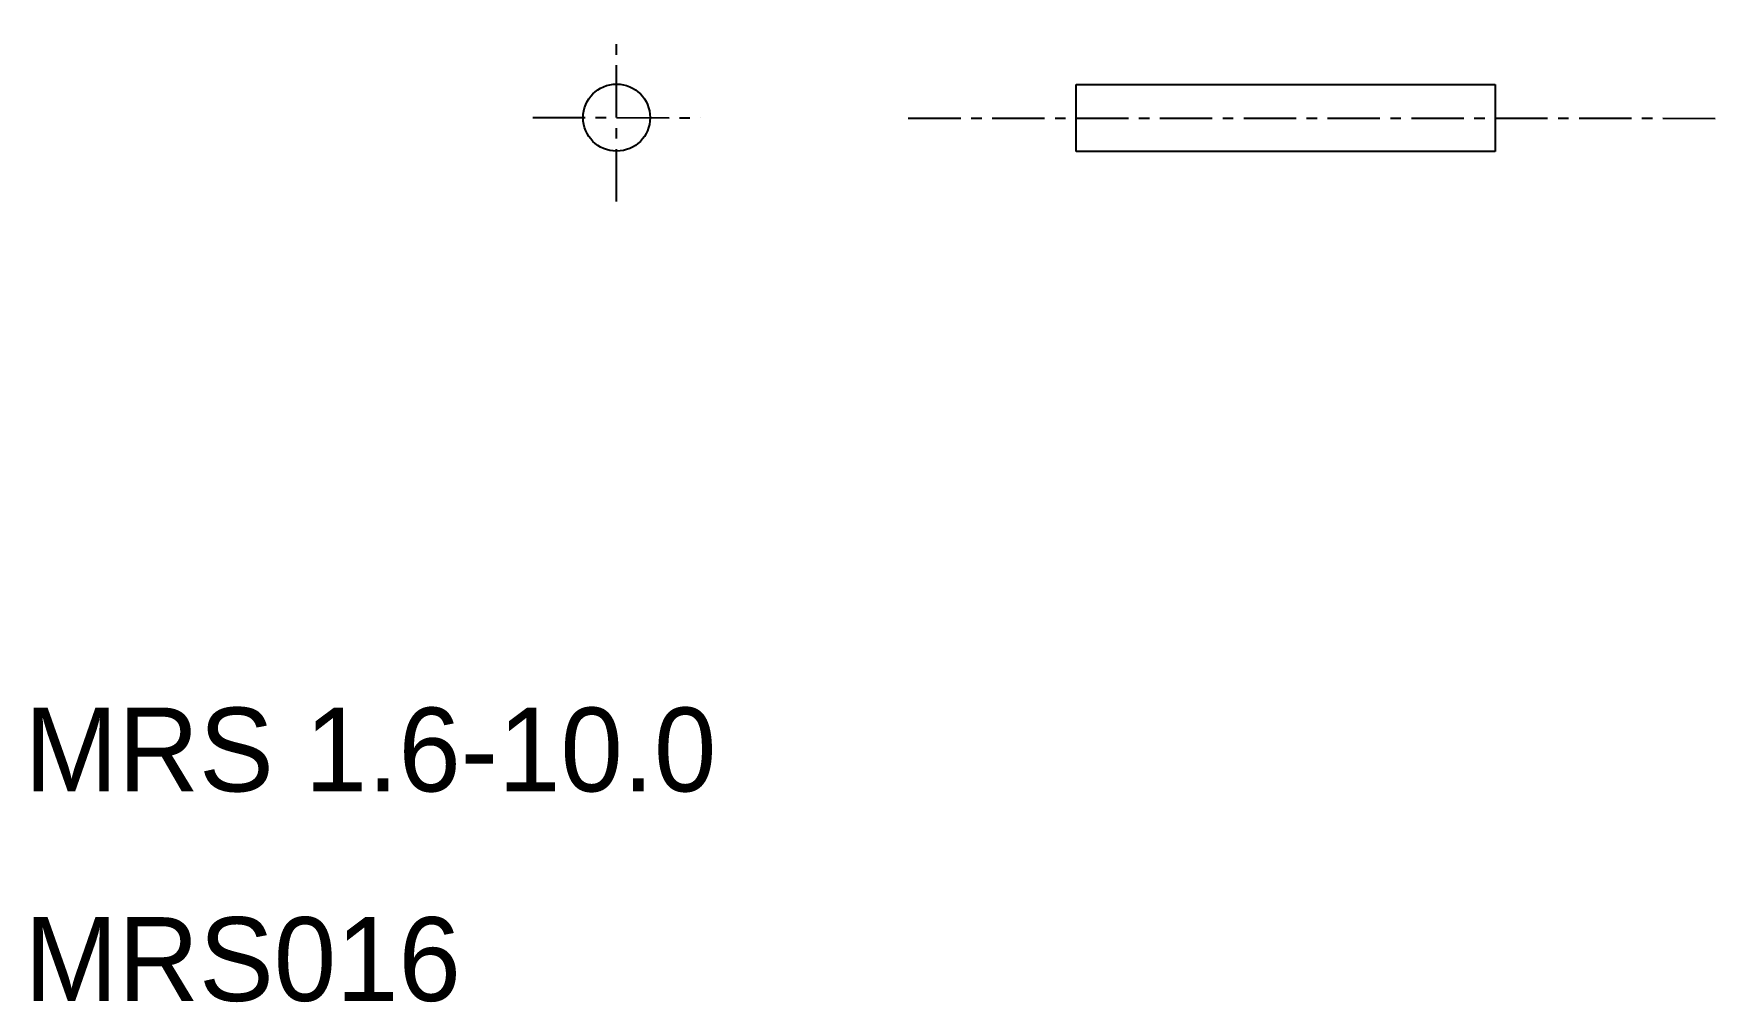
# Model space of a CAD drawing. Extents: x 10.2 to 50.6, y 10 to 33.1.
import ezdxf

# ---------------------------------------------------------------- set-up
doc = ezdxf.new("R2010")
doc.units = 0
doc.linetypes.add('CENTER', pattern=[2, 1.25, -0.25, 0.25, -0.25])
doc.layers.get('0').update_dxf_attribs({"linetype": 'CONTINUOUS'})
doc.layers.add('CENTER', color=1, linetype='CENTER')

msp = doc.modelspace()

# ---------------------------------------------------------------- linework, layer by layer
at = {"color": 7, "linetype": 'CONTINUOUS'}
for p, q in [((35.079, 31.867), (45.079, 31.867)), ((35.079, 30.267), (35.079, 31.867)), ((37.579, 31.867), (37.579, 31.867)), ((40.079, 31.867), (40.079, 31.867)), ((45.079, 31.867), (45.079, 30.267)), ((45.079, 30.267), (35.079, 30.267))]:
    msp.add_line(p, q, dxfattribs=at)
msp.add_circle((24.121, 31.076), 0.8, dxfattribs=at)
at = {"layer": 'CENTER', "color": 1, "linetype": 'CENTER'}
for p, q in [((24.121, 29.076), (24.121, 33.076)), ((22.121, 31.076), (26.121, 31.075)), ((31.079, 31.066), (50.564, 31.059))]:
    msp.add_line(p, q, dxfattribs=at)

# ---------------------------------------------------------------- texts
at = {"color": 7, "linetype": 'CONTINUOUS'}
for s, p in [('MRS 1.6-10.0', (10, 15)), ('MRS016', (10, 10))]:
    msp.add_text(s, height=2, dxfattribs=at).set_placement(p)

doc.saveas('drawing.dxf')
